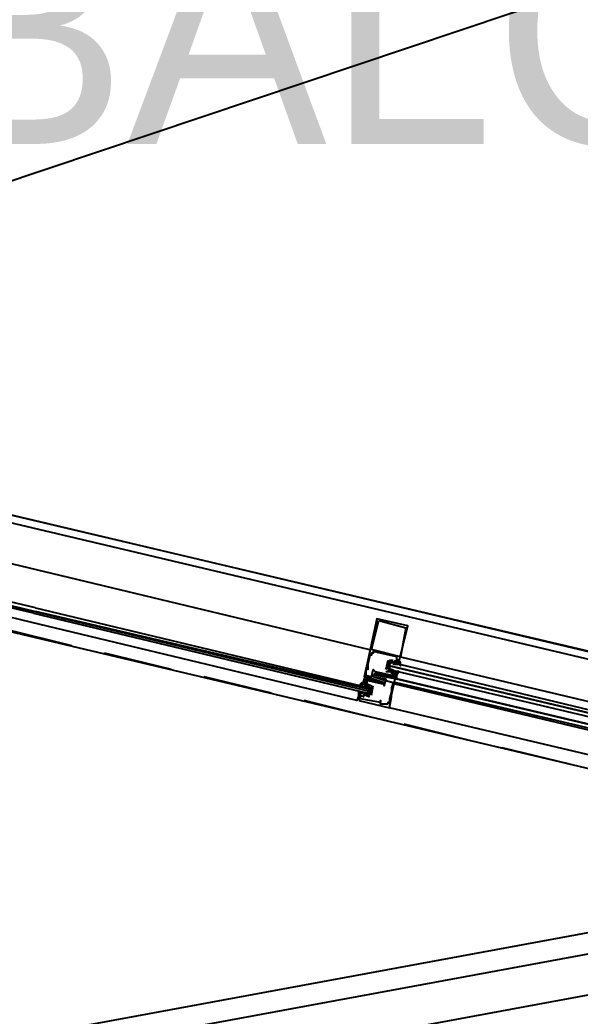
# Model space of a CAD drawing. Header units: feet. Extents: x -84 to 198, y -22 to 181.
# Drawn here: x 78.33 to 82.44, y 149.06 to 156.37 of the extents above; entities that cross this region are included whole.
import ezdxf
from ezdxf.enums import TextEntityAlignment as Align

# ---------------------------------------------------------------- set-up
doc = ezdxf.new("R2010")
doc.units = ezdxf.units.FT
doc.layers.add('A-LINEA', color=7, linetype='CONTINUOUS')
doc.layers.add('A-TEXTO-PDF', color=3, linetype='CONTINUOUS')

msp = doc.modelspace()

# ---------------------------------------------------------------- linework, layer by layer
at = {"layer": 'A-LINEA'}
for p, q in [((93.1212, 160.1706), (36.6895, 141.2395)), ((118.2654, 156.262), (36.6895, 141.2395)), ((118.2654, 156.262), (36.6895, 141.2395)), ((118.2654, 156.262), (36.6895, 141.2395)), ((118.2188, 156.0962), (36.7876, 141.1026)), ((118.1216, 155.7773), (36.9919, 140.8393)), ((90.3333, 149.8844), (75.4933, 153.3911)), ((76.7867, 153.0311), (85.36, 151.0044)), ((78.4133, 151.9511), (76.7867, 152.3378)), ((76.6133, 152.2711), (85.1867, 150.2444)), ((80.9467, 151.9778), (80.9467, 151.9778)), ((80.96, 151.9644), (80.96, 151.9644)), ((81.16, 151.9111), (81.16, 151.9111)), ((81.1733, 151.9244), (81.1733, 151.9244)), ((78.7067, 151.7778), (78.2267, 151.8978)), ((79.44, 151.6044), (78.9467, 151.7244)), ((80.8933, 151.7111), (80.8933, 151.7111)), ((80.8933, 151.6978), (80.8933, 151.6978)), ((80.9067, 151.7511), (80.9067, 151.7511)), ((80.9067, 151.7244), (80.9067, 151.7244)), ((80.9067, 151.7111), (80.9067, 151.7111)), ((80.92, 151.7378), (80.92, 151.7378)), ((80.92, 151.7244), (80.92, 151.7244)), ((81.0933, 151.6978), (81.0933, 151.6978)), ((81.12, 151.6978), (81.12, 151.6978)), ((81.12, 151.6978), (84.8933, 150.8044)), ((80.88, 151.6711), (80.88, 151.6711)), ((80.88, 151.6444), (80.88, 151.6444)), ((80.88, 151.6311), (80.88, 151.6311)), ((80.88, 151.6178), (80.88, 151.6178)), ((81.0267, 151.6711), (81.0133, 151.6044)), ((81.0267, 151.6711), (81.0267, 151.6711)), ((81.04, 151.6711), (81.04, 151.6711)), ((81.0667, 151.6711), (81.04, 151.6711)), ((81.04, 151.6711), (81.04, 151.6711)), ((81.04, 151.6711), (81.04, 151.6711)), ((81.04, 151.6311), (81.04, 151.6311)), ((81.0643, 151.6453), (81.0848, 151.6459)), ((81.0667, 151.6711), (81.0667, 151.6711)), ((81.0667, 151.6444), (81.0667, 151.6444)), ((81.0702, 151.6446), (81.0821, 151.6456)), ((81.08, 151.6711), (81.08, 151.6711)), ((81.08, 151.6711), (81.08, 151.6711)), ((81.08, 151.6578), (81.08, 151.6578)), ((81.08, 151.6578), (81.08, 151.6578)), ((81.08, 151.6444), (81.0933, 151.6444)), ((81.08, 151.6444), (81.08, 151.6444)), ((81.0835, 151.6446), (81.0954, 151.6456)), ((81.0915, 151.6452), (81.1098, 151.6455)), ((81.0933, 151.6844), (81.0933, 151.6844)), ((81.0933, 151.6578), (81.0933, 151.6578)), ((81.0933, 151.6444), (81.0933, 151.6444)), ((81.1067, 151.6711), (81.1067, 151.6711)), ((81.1067, 151.6578), (81.1067, 151.6578)), ((80.1733, 151.4311), (79.68, 151.5511)), ((80.8533, 151.5511), (80.8533, 151.5511)), ((80.8667, 151.6044), (80.8667, 151.6044)), ((80.8667, 151.5644), (80.8667, 151.5644)), ((80.88, 151.6044), (80.88, 151.6044)), ((80.9067, 151.5511), (80.9067, 151.5511)), ((80.92, 151.6044), (80.92, 151.6044)), ((80.92, 151.5511), (80.92, 151.5511)), ((80.9333, 151.5911), (80.9333, 151.5911)), ((80.9333, 151.5778), (80.9333, 151.5778)), ((80.9333, 151.5644), (80.9333, 151.5644)), ((80.9333, 151.5511), (80.9333, 151.5511)), ((81.0133, 151.6044), (81.0133, 151.6044)), ((81.0133, 151.6044), (81.0133, 151.6044)), ((81.0133, 151.5911), (81.0533, 151.5911)), ((81.0133, 151.5911), (81.0133, 151.5911)), ((81.0267, 151.6044), (81.0267, 151.6044)), ((81.0267, 151.6044), (81.0267, 151.6044)), ((81.04, 151.6044), (81.04, 151.6044)), ((81.0533, 151.6044), (81.0533, 151.6044)), ((81.0533, 151.5911), (81.0533, 151.5911)), ((81.0533, 151.5911), (81.0533, 151.5911)), ((81.0533, 151.5778), (81.0533, 151.5778)), ((81.0533, 151.5778), (81.0533, 151.5778)), ((81.0533, 151.5644), (81.0533, 151.5644)), ((81.0533, 151.5644), (81.0533, 151.5644)), ((81.0533, 151.5511), (81.0533, 151.5511)), ((81.0689, 151.5959), (81.0588, 151.6022)), ((81.0772, 151.5931), (81.0593, 151.6027)), ((81.0667, 151.6044), (81.0667, 151.6044)), ((81.0667, 151.5911), (81.0667, 151.5911)), ((81.08, 151.5911), (81.0667, 151.5911)), ((81.0667, 151.5778), (81.0667, 151.5778)), ((81.0667, 151.5511), (81.0667, 151.5511)), ((81.0667, 151.5511), (81.0667, 151.5511)), ((81.0822, 151.5826), (81.0721, 151.5888)), ((81.0893, 151.5808), (81.073, 151.5893)), ((81.08, 151.5911), (81.08, 151.5911)), ((81.08, 151.5644), (81.08, 151.5644)), ((81.0933, 151.5378), (81.08, 151.5511)), ((81.08, 151.5511), (81.08, 151.5511)), ((81.0933, 151.5378), (81.08, 151.5511)), ((81.0933, 151.5378), (81.08, 151.5511)), ((81.0933, 151.5778), (81.0933, 151.5778)), ((80.84, 151.5111), (80.84, 151.5111)), ((80.84, 151.4978), (80.84, 151.4978)), ((80.84, 151.4844), (80.84, 151.4844)), ((80.8511, 151.4796), (80.8612, 151.4734)), ((80.8533, 151.5378), (80.8533, 151.5378)), ((80.8533, 151.5244), (80.8533, 151.5244)), ((80.8533, 151.5244), (80.8533, 151.5244)), ((80.8533, 151.4978), (80.8533, 151.4978)), ((80.8667, 151.4844), (80.8533, 151.4844)), ((80.8574, 151.4948), (80.8736, 151.4863)), ((80.8667, 151.5378), (80.8667, 151.5378)), ((80.8667, 151.5244), (80.8667, 151.5244)), ((80.8667, 151.4978), (80.8667, 151.4978)), ((80.8667, 151.4844), (80.8667, 151.4844)), ((80.8695, 151.4825), (80.8875, 151.4728)), ((80.8778, 151.4796), (80.8879, 151.4734)), ((80.88, 151.5244), (80.88, 151.5244)), ((80.88, 151.5244), (80.88, 151.5244)), ((80.88, 151.5111), (80.88, 151.5111)), ((80.88, 151.4978), (80.88, 151.4978)), ((80.88, 151.4978), (80.88, 151.4978)), ((80.88, 151.4844), (80.88, 151.4844)), ((80.8933, 151.4711), (80.8933, 151.4711)), ((80.9067, 151.4711), (80.8933, 151.4311)), ((80.9067, 151.4178), (80.92, 151.4844)), ((80.9067, 151.4844), (80.9067, 151.4844)), ((80.9067, 151.4844), (80.9067, 151.4844)), ((80.92, 151.5378), (80.92, 151.5378)), ((80.92, 151.4844), (80.92, 151.4844)), ((81, 151.5244), (81, 151.5244)), ((81, 151.5111), (81, 151.5111)), ((81, 151.4978), (81, 151.4978)), ((81, 151.4978), (81, 151.4978)), ((81, 151.4844), (81, 151.4844)), ((81.0133, 151.5378), (81.0133, 151.5378)), ((81.0133, 151.5244), (81.0133, 151.5244)), ((81.0533, 151.4711), (81.0533, 151.4711)), ((81.0667, 151.5111), (81.0667, 151.5111)), ((84.8667, 150.6444), (81.08, 151.5378)), ((81.08, 151.5378), (81.08, 151.5378)), ((84.8533, 150.6178), (81.08, 151.5111)), ((84.8533, 150.6044), (81.08, 151.4978)), ((84.8667, 150.6444), (81.0933, 151.5378)), ((80.8267, 151.4311), (80.8133, 151.3778)), ((80.8267, 151.4311), (80.8267, 151.4311)), ((80.8267, 151.4178), (80.8267, 151.4178)), ((80.8267, 151.4044), (80.8267, 151.4044)), ((80.8551, 151.4303), (80.8368, 151.4301)), ((80.8498, 151.431), (80.8379, 151.4299)), ((80.84, 151.4311), (80.84, 151.4311)), ((80.84, 151.4311), (80.8533, 151.4311)), ((80.8533, 151.4444), (80.8533, 151.4444)), ((80.8533, 151.4311), (80.8533, 151.4311)), ((80.8533, 151.4178), (80.8533, 151.4178)), ((80.8533, 151.4178), (80.8533, 151.4178)), ((80.8533, 151.4044), (80.8533, 151.4044)), ((80.8823, 151.4302), (80.8619, 151.4297)), ((80.8765, 151.4176), (80.8646, 151.4166)), ((80.8667, 151.4311), (80.8667, 151.4311)), ((80.8667, 151.4178), (80.8933, 151.4044)), ((80.8667, 151.4178), (80.8667, 151.4178)), ((80.8933, 151.4444), (80.8933, 151.4578)), ((80.8933, 151.4178), (80.8933, 151.4178)), ((80.8933, 151.4178), (80.8933, 151.4178)), ((80.8933, 151.4044), (80.8933, 151.4044)), ((80.9067, 151.4178), (80.9067, 151.4178)), ((81.0533, 151.4578), (81.0533, 151.4578)), ((81.0533, 151.4444), (81.0533, 151.4444)), ((81.0533, 151.4178), (81.0533, 151.4178)), ((81.0533, 151.4044), (81.0533, 151.4044)), ((80.8933, 151.2578), (80.4133, 151.3778)), ((80.8133, 151.3778), (80.8133, 151.3778)), ((80.8267, 151.3911), (80.8267, 151.3911)), ((80.9733, 151.3778), (80.9733, 151.3778)), ((80.9733, 151.3644), (80.9733, 151.3644)), ((80.9733, 151.3644), (80.9733, 151.3644)), ((80.9733, 151.3511), (80.9733, 151.3511)), ((81.0267, 151.3644), (81.0267, 151.3644)), ((81.0267, 151.3511), (81.0267, 151.3511)), ((81.04, 151.3911), (81.04, 151.3911)), ((81.04, 151.3644), (81.04, 151.3644)), ((84.8133, 150.4311), (81.04, 151.3244)), ((81.04, 151.3244), (81.04, 151.3244)), ((81.6267, 151.0844), (81.1467, 151.2044)), ((82.36, 150.9111), (81.8667, 151.0311))]:
    msp.add_line(p, q, dxfattribs=at)
for points in [[(73.8267, 153.0711), (75.3733, 153.4178), (81.5467, 151.9644), (83.3067, 151.5511), (85.9733, 150.9111), (90.3333, 149.8844), (91.0267, 152.8178), (91.4533, 154.5778), (91.7733, 154.5111), (93.12, 160.1778)], [(76.72, 152.7511), (78.5067, 152.3244), (80.8933, 151.7511)], [(78.44, 152.0578), (76.7467, 152.4578), (76.7333, 152.4578), (76.7333, 152.4444), (78.44, 152.0311)], [(78.4267, 152.0178), (76.7333, 152.4178), (76.7333, 152.4311), (78.4267, 152.0311)], [(78.44, 152.0578), (80.8933, 151.4711), (80.8933, 151.4578), (78.44, 152.0311)], [(78.4267, 152.0178), (80.88, 151.4311), (80.8933, 151.4311), (80.8933, 151.4444), (78.4267, 152.0311)], [(80.8133, 151.4044), (80.8133, 151.4178), (80.8, 151.3778), (78.4133, 151.9511)], [(81.1067, 151.6578), (81.1733, 151.9244), (80.9467, 151.9778), (80.88, 151.6711), (80.8533, 151.5511), (80.92, 151.5378), (81, 151.5111)], [(80.96, 151.9644), (81.16, 151.9111), (81.12, 151.6978), (80.9067, 151.7511), (80.96, 151.9644)], [(81.08, 151.6711), (81.08, 151.6711), (81.1067, 151.6711), (81.0933, 151.6844), (81.0933, 151.6978), (80.92, 151.7378), (80.92, 151.7244), (80.9067, 151.7244), (80.9067, 151.7111), (80.8933, 151.7111), (80.8933, 151.6978), (80.88, 151.6444), (80.88, 151.6311), (80.88, 151.6178), (80.88, 151.6044), (80.8667, 151.6044), (80.8667, 151.5644), (80.9067, 151.5511), (80.92, 151.6044), (80.9333, 151.5911), (81.0533, 151.5644), (81.0533, 151.5644), (81.08, 151.5644), (81.0533, 151.5778), (81.0533, 151.5778)], [(81.0133, 151.6044), (81.04, 151.6711), (81.08, 151.6578)], [(81.1067, 151.6444), (81.12, 151.6311), (81.12, 151.6578), (81.1067, 151.6711), (81.1067, 151.6578), (81.0933, 151.6578), (81.08, 151.6578), (81.0667, 151.6578), (81.04, 151.6578), (81.0267, 151.6044)], [(81.0667, 151.5911), (81.0533, 151.6044), (81.04, 151.6044), (81.04, 151.6578), (81.0667, 151.6578)], [(84.88, 150.7378), (81.0533, 151.6578), (81.04, 151.6444), (81.04, 151.6311), (84.88, 150.7244), (81.04, 151.6311), (81.04, 151.6178), (81.04, 151.6044), (84.88, 150.6978)], [(81.08, 151.6578), (81.08, 151.6711), (81.08, 151.6578), (81.0933, 151.6578)], [(80.8133, 151.3778), (81.04, 151.3244), (81.0533, 151.4044), (81.0533, 151.4178), (81.08, 151.5378), (80.9333, 151.5644), (80.9333, 151.5644)], [(80.9333, 151.5511), (81.0133, 151.5378), (81, 151.4978), (80.8667, 151.5378), (80.8667, 151.5244), (80.88, 151.5244), (80.8533, 151.5244), (80.8533, 151.5378), (80.84, 151.4978)], [(81, 151.5244), (80.92, 151.5511), (80.9333, 151.5778), (81.0667, 151.5511), (81.0533, 151.5511), (81.0533, 151.5644), (81.0667, 151.5511), (81.08, 151.5511), (81.0933, 151.5778)], [(81.0667, 151.5911), (81.0667, 151.5778), (81.0533, 151.5778), (81.0533, 151.5911), (81.0267, 151.6044)], [(81.0267, 151.6044), (81.0533, 151.5911), (81.0667, 151.5911), (81.08, 151.5911), (81.08, 151.5778), (81.0933, 151.5778), (81.0933, 151.5644), (81.1067, 151.5911), (81.0933, 151.5911)], [(81.0933, 151.5378), (81.0933, 151.5644), (81.0933, 151.5644)], [(81.0933, 151.5378), (81.0933, 151.5644), (81.0933, 151.5644)], [(81.0933, 151.5378), (81.0933, 151.5644), (81.0933, 151.5644)], [(80.84, 151.4978), (80.8267, 151.4844), (80.8267, 151.4978), (80.84, 151.5111), (80.84, 151.4978), (80.8533, 151.4978), (80.8667, 151.4978), (80.88, 151.4978), (80.8933, 151.4844)], [(80.88, 151.5111), (80.84, 151.5111), (80.8533, 151.5244), (80.88, 151.5244), (80.88, 151.5244), (81, 151.4978), (81, 151.4844), (81.0133, 151.5244), (81.0667, 151.5111), (81.0533, 151.4711), (81.0533, 151.4578), (81.0533, 151.4444), (81.04, 151.3911), (81.04, 151.3644), (81.0267, 151.3644), (81.0267, 151.3511)], [(80.8667, 151.4978), (80.88, 151.4978), (80.9067, 151.4844), (80.8933, 151.4178), (80.8533, 151.4178), (80.8533, 151.4311), (80.84, 151.4311), (80.84, 151.4311)], [(80.8533, 151.4311), (80.8667, 151.4311), (80.88, 151.4311), (80.8933, 151.4711), (80.88, 151.4844), (80.8667, 151.4844)], [(80.88, 151.4978), (80.88, 151.4978), (80.9067, 151.4844), (80.9067, 151.4844)], [(80.8133, 151.4044), (80.8133, 151.4178), (80.8, 151.3778)], [(80.8133, 151.4044), (80.8133, 151.4178), (80.8, 151.3778)], [(80.88, 151.4311), (80.8667, 151.4178), (80.8533, 151.4178), (80.8533, 151.4311), (80.84, 151.4311), (80.8267, 151.4311), (80.8133, 151.4178), (80.8133, 151.4444), (80.8267, 151.4444)], [(81.0267, 151.3511), (80.9733, 151.3511), (80.9733, 151.3644), (80.9733, 151.3778), (80.9733, 151.3644), (80.8267, 151.3911), (80.8267, 151.4044), (80.8267, 151.4178), (80.8533, 151.4044)]]:
    msp.add_lwpolyline(points, dxfattribs=at)

# ---------------------------------------------------------------- texts
at = {"layer": 'A-TEXTO-PDF'}
msp.add_text('BALCONY', height=1.646, dxfattribs=at).set_placement((82.9031, 155.4585), align=Align.CENTER)

doc.saveas('drawing.dxf')
